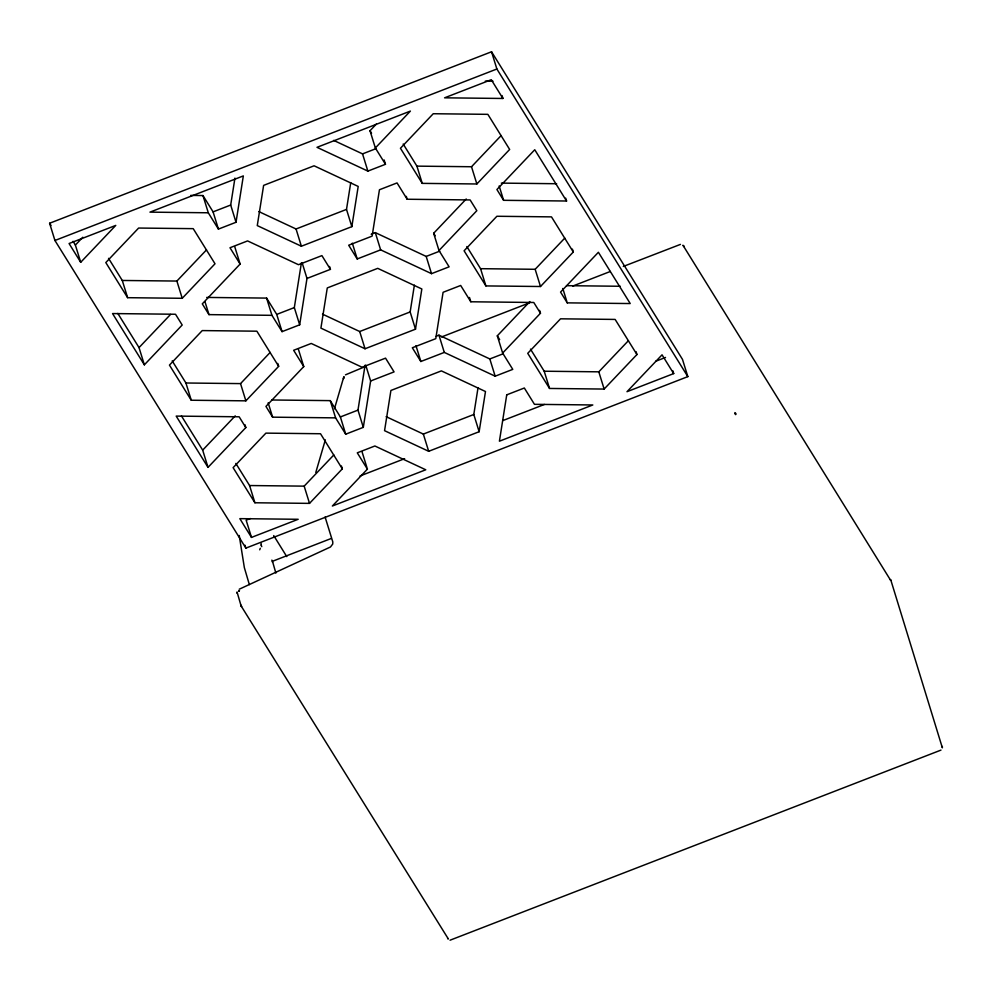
<?xml version="1.0" encoding="UTF-8"?>
<svg xmlns="http://www.w3.org/2000/svg" width="992" height="992" viewBox="0 0 992 992"><rect width="100%" height="100%" fill="white"/><g stroke="black" fill="none" stroke-linecap="round" stroke-linejoin="round"><path stroke-width="1.49" d="M190.675 195.412L202.963 195.548L208.295 212.784L218.414 229.102L236.022 222.27L230.69 205.034L234.943 178.114M236.022 222.27L243.338 175.906L149.953 212.139L208.295 212.784M206.708 297.426L266.6 298.096L271.944 315.332L282.063 331.638L299.671 324.818L294.326 307.582L301.419 262.706M299.671 324.818L306.987 278.442L302.101 262.644M351.838 226.647L358.199 186.434L314.08 165.8L263.624 185.38L257.275 225.593L301.382 246.227L351.838 226.647L346.506 209.411L350.746 182.602M271.895 399.987L330.249 400.632L335.594 417.868L345.712 434.186L363.308 427.354L357.976 410.118L365.068 365.242M363.308 427.354L370.636 380.99L365.75 365.192M415.487 329.183L421.836 288.982L377.729 268.348L327.273 287.928L320.912 328.129L365.031 348.762L415.487 329.183L410.155 311.947L414.383 285.15M479.136 431.718L485.485 391.518L441.378 370.884L390.91 390.464L384.561 430.677L428.68 451.298L479.136 431.718L473.804 414.495L478.032 387.686M237.076 593.29L237.038 591.951L241.118 605.938L448.347 938.965M240.634 604.785L241.664 606.496L241.118 605.938M683.724 245.942L684.058 246.636L682.955 245.235L890.655 580.357L890.37 579.539M942.313 746.443L942.363 747.807L890.754 579.849M343.765 377.692C344.918 374.282 342.376 380.705 343.926 377.778M315.803 472.415L325.339 439.878M334.44 408.828L343.542 377.778M259.706 549.804L260.301 548.278M331.117 538.532L272.478 561.286L275.875 573.091M80.712 262.285L69.068 243.524L115.766 225.407L80.712 262.285L75.38 245.061L82.82 237.237M108.55 258.342L122.276 280.463L176.886 281.058L206.51 249.885M182.218 298.294L215.016 263.785L193.217 228.656L138.62 228.048L105.809 262.57L127.621 297.687L182.218 298.294L176.886 281.058M144.361 364.833L112.542 313.559L175.51 314.253L182.193 325.016L144.361 364.833L139.029 347.597L170.55 314.427M234.782 246.822L240.114 264.058L202.294 303.862L208.977 314.625L271.944 315.332M375.348 147.969L410.39 111.092L317.006 147.324L367.871 171.108L385.466 164.288L375.348 147.969L370.016 130.733L376.39 124.025M172.199 360.877L185.926 382.999L240.535 383.606L270.159 352.433M278.665 366.321L256.866 331.192L202.256 330.584L169.458 365.106L191.258 400.235L245.867 400.842L278.665 366.321L277.772 363.444M403.186 144.026L416.913 166.135L471.51 166.743L501.146 135.569M244.95 424.688L245.83 427.564L208.01 467.368L202.678 450.132L235.24 415.859M476.854 183.979L509.652 149.457L487.853 114.34L433.244 113.733L400.446 148.254L422.245 183.371L476.854 183.979L471.51 166.743M298.431 349.37L303.763 366.594L265.943 406.41L272.614 417.173L335.594 417.868M438.997 250.517L476.817 210.701L470.134 199.938L407.166 199.243L397.048 182.925L379.44 189.757L372.124 236.121L348.688 245.222L357.207 258.962L380.643 249.86L431.52 273.656L449.116 266.823L438.997 250.517L433.653 233.281L466.228 198.995M235.848 463.425L249.575 485.534L304.172 486.142L333.808 454.968M342.314 468.856L320.515 433.74L265.906 433.132L233.108 467.654L254.907 502.77L309.516 503.378L342.314 468.856L341.422 465.992M466.835 246.562L480.562 268.683L535.159 269.291L564.783 238.105M573.302 252.005L551.49 216.876L496.893 216.268L464.095 250.79L485.894 285.919L540.491 286.514L573.302 252.005L572.409 249.128M367.412 469.142L332.357 506.019L425.754 469.786L374.889 445.991L357.281 452.823L367.412 469.142L362.08 451.906M502.634 353.053L540.466 313.249L533.783 302.486L470.816 301.779L460.685 285.473L443.089 292.293L435.773 338.669L412.325 347.758L420.856 361.497L444.292 352.408L495.169 376.191L512.765 369.371L502.634 353.053L497.302 335.817L529.877 301.543M530.484 349.11L544.211 371.219L598.808 371.826L628.432 340.653M636.938 354.541L615.139 319.424L560.542 318.816L527.744 353.326L549.543 388.455L604.14 389.062L636.938 354.541L636.058 351.664M345.476 374.84L365.056 366.643M940.974 750.101L450.046 940.205M239.221 589.223L330.472 546.989L332.729 544.038L332.804 541.917L325.103 517.03M49.6 223.25L491.548 51.77L682.484 359.389L687.828 376.625L245.88 548.105L54.932 240.486L49.6 223.25L51.026 225.544M54.932 240.486L496.88 69.006L687.828 376.625M202.963 195.548L213.082 211.866L230.69 205.034M333.659 140.38L362.539 153.884L376.08 148.626M258.825 211.581L296.05 228.991L346.506 209.411M371.182 234.236L375.311 232.624L426.188 256.42L439.716 251.162M306.987 278.442L330.423 269.353L329.542 266.476M266.6 298.096L276.731 314.402L294.326 307.582M322.474 314.129L359.699 331.526L410.155 311.947M436.207 336.238L438.96 335.172L489.825 358.955L503.366 353.71M441.514 336.97L529.517 302.833M572.793 286.043L610.303 271.486M623.286 266.451L680.425 244.404M370.636 380.99L394.072 371.888L385.541 358.149L362.105 367.251L311.24 343.455L293.644 350.288L303.763 366.594M330.249 400.632L340.38 416.95L357.976 410.118M386.124 416.665L423.336 434.074L473.804 414.495M250.393 518.531L246.14 520.168L251.484 537.404L298.183 519.287L239.828 518.642L251.484 537.404M360.071 475.962L404.612 458.688M502.696 420.633L544.372 404.463M655.625 361.299L665.52 357.455M673.692 373.587L626.994 391.704L662.048 354.826L673.692 373.587L672.799 370.71M485.311 81.096L492.987 81.183M502.919 98.468L444.577 97.824L491.276 79.707L502.919 98.468L502.039 95.592M501.344 183.111L556.636 183.731M566.568 201.016L534.75 149.742L496.918 189.546L503.601 200.31L566.568 201.016L565.688 198.14M566.519 285.671L620.273 286.266M567.25 302.858L630.218 303.552L598.399 252.278L560.567 292.082L567.25 302.858L562.811 288.486M447.69 938.358L447.665 938.692M370.016 130.733L371.566 133.25M433.653 233.281L435.215 235.786M497.302 335.817L499.646 339.586M330.423 269.353L321.904 255.614L298.468 264.703L247.591 240.92L229.995 247.74L240.114 264.058M245.83 427.564L239.159 416.801L176.179 416.094L208.01 467.368M273.718 535.581L286.762 556.599M73.048 241.304L75.38 245.061M117.812 313.41L139.029 347.597M181.462 415.958L202.678 450.132M261.206 545.203L261.776 546.654M271.858 560.108L272.552 562.29M598.808 371.826L604.14 389.062M491.548 51.77L496.88 69.006M535.159 269.291L540.491 286.514M539.574 310.372L540.466 313.249M499.162 185.95L503.601 200.31M544.211 371.219L549.543 388.455M480.562 268.683L485.894 285.919M489.825 358.955L495.169 376.191M469.489 297.476L470.816 301.779M416.913 166.135L422.245 183.371M426.188 256.42L431.52 273.656M406.286 196.366L407.166 199.243M438.96 335.172L444.292 352.408M384.14 159.972L385.466 164.288M362.539 153.884L367.871 171.108M415.97 345.7L420.856 361.497M375.311 232.624L380.643 249.86M423.336 434.074L428.68 451.298M352.321 243.164L357.207 258.962M359.699 331.526L365.031 348.762M296.05 228.991L301.382 246.227M340.38 416.95L345.712 434.186M276.731 314.402L282.063 331.638M304.172 486.142L309.516 503.378M213.082 211.866L218.414 229.102M268.175 402.814L272.614 417.173M240.535 383.606L245.867 400.842M204.972 301.704L208.977 314.625M249.575 485.534L254.907 502.77M244.987 545.228L245.88 548.105M249.352 584.598L244.354 567.647L239.221 535.494M185.926 382.999L191.258 400.235M122.276 280.463L127.621 297.687M261.156 543.467A48.769 22.432 -24.6 0 1 261.057 544.992M735.742 414.011C735.866 416.367 733.733 410.911 735.63 413.23L735.742 414.011M506.738 394.841L499.41 441.204L592.807 404.972L534.465 404.327L524.334 388.008L506.738 394.841M239.432 590.711L238.688 591.282L239.432 590.711"/></g></svg>
